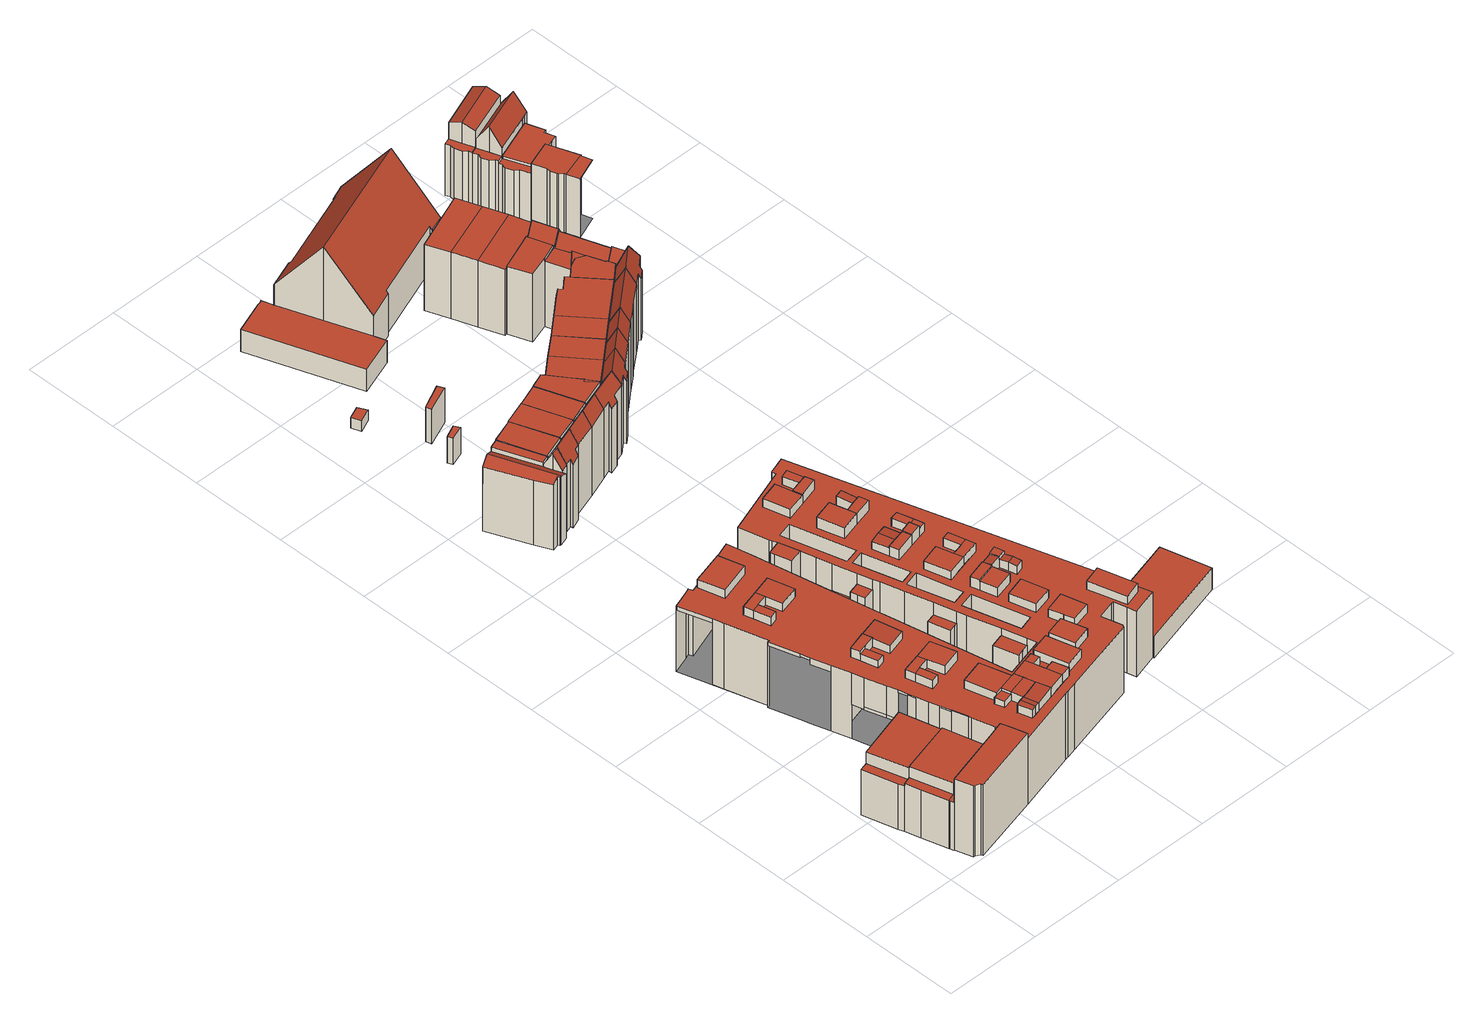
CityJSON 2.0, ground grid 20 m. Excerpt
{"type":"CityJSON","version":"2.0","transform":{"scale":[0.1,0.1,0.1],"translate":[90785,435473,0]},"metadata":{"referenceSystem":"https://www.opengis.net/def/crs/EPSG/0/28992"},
"CityObjects":{
"building1":{"type":"Building","attributes":{"TerrainHeight":3.28,"bron_tex":"UltraCAM-X 10cm juni 2008","voll_tex":"complete","bron_geo":"Lidar 15-30 punten - nov. 2008","status":"1","isWatertight":"0"},"geometry":[{"type":"MultiSurface","lod":"2","boundaries":[[[0,1,2,3]],[[4,5,6,7,8,9]],[[10,11,12,13,14]],[[15,16,17,18,19,20]],[[1,0,21,22]],[[0,3,5,4]],[[2,1,11,10]],[[4,9,23,24]],[[8,7,25,26]],[[7,6,27,25]],[[28,29,30,31]],[[29,28,9,8]],[[12,11,32,33]],[[14,13,20,19]],[[13,12,15,20]]],"semantics":{"surfaces":[{"type":"RoofSurface"},{"type":"GroundSurface"},{"type":"WallSurface"}],"values":[0,0,0,1,2,2,2,2,2,2,2,2,2,2,2]}}]},
"building2":{"type":"Building","attributes":{"TerrainHeight":3.28,"bron_tex":"UltraCAM-X 10cm juni 2008","voll_tex":"complete","bron_geo":"Lidar 15-30 punten - nov. 2008","status":"1","isWatertight":"0"},"geometry":[{"type":"MultiSurface","lod":"2","boundaries":[[[3,2,34,35]],[[36,6,5,37]],[[38,39,10,14,40,41]],[[42,43,44,45,46,47,48,49,50,51]],[[18,52,53,54,55,56,57,58,19]],[[3,35,37,5]],[[34,2,10,39]],[[6,36,59,27]],[[60,61,62,63]],[[38,41,58,57]],[[41,40,64,58]],[[40,14,19,64]],[[44,43,39,38]],[[43,42,35,34]],[[42,51,36,37]],[[51,50,65,66]],[[50,49,61,60]],[[49,48,53,52]],[[48,47,54,53]],[[47,46,55,54]],[[46,45,56,55]],[[45,44,57,56]]],"semantics":{"surfaces":[{"type":"RoofSurface"},{"type":"GroundSurface"},{"type":"WallSurface"}],"values":[0,0,0,0,1,2,2,2,2,2,2,2,2,2,2,2,2,2,2,2,2,2]}}]},
"building3":{"type":"Building","attributes":{"TerrainHeight":3.72,"bron_tex":"UltraCAM-X 10cm juni 2008","voll_tex":"complete","bron_geo":"Lidar 15-30 punten - nov. 2008","status":"1","isWatertight":"0"},"geometry":[{"type":"MultiSurface","lod":"2","boundaries":[[[67,68,22,21]],[[69,70,24,23,71,72,73]],[[32,74,75,76,33]],[[77,78,79,16,15]],[[68,67,80,81]],[[67,21,24,70]],[[22,68,74,32]],[[70,69,82,83]],[[84,85,71,23]],[[86,87,69,73]],[[75,74,88,89]],[[33,76,90,15]],[[76,75,77,90]]],"semantics":{"surfaces":[{"type":"RoofSurface"},{"type":"GroundSurface"},{"type":"WallSurface"}],"values":[0,0,0,1,2,2,2,2,2,2,2,2,2]}}]},
"building4":{"type":"Building","attributes":{"TerrainHeight":0.91,"bron_tex":"UltraCAM-X 10cm juni 2008","voll_tex":"complete","bron_geo":"Lidar 15-30 punten - nov. 2008","status":"1","isWatertight":"0"},"geometry":[{"type":"MultiSurface","lod":"2","boundaries":[[[91,92,93,94,95,96,97]],[[98,91,97,99,100,101]],[[102,103,104,105]],[[106,107,108,109]],[[107,110,111,108]],[[112,113,114,115,116,117,118,119,120,121]],[[102,105,112,121]],[[104,103,106,109]],[[103,102,98,101]],[[122,91,123,124]],[[92,122,124,125]],[[97,96,116,126]],[[96,95,117,116]],[[95,94,118,117]],[[94,93,119,118]],[[93,92,120,119]],[[91,98,127,123]],[[100,99,115,114]],[[99,97,126,115]],[[107,106,101,128]],[[111,110,114,113]],[[110,107,128,100]]],"semantics":{"surfaces":[{"type":"RoofSurface"},{"type":"GroundSurface"},{"type":"WallSurface"}],"values":[0,0,0,0,0,1,2,2,2,2,2,2,2,2,2,2,2,2,2,2,2,2]}}]},
"building5":{"type":"Building","attributes":{"TerrainHeight":3.38,"bron_tex":"UltraCAM-X 10cm juni 2008","voll_tex":"complete","bron_geo":"Lidar 15-30 punten - nov. 2008","status":"1","isWatertight":"0"},"geometry":[{"type":"MultiSurface","lod":"2","boundaries":[[[129,130,131,132]],[[133,134,135,136]],[[137,138,139,140,141]],[[142,143,144,145,146]],[[147,148,149,143,142]],[[148,150,151,149]],[[152,153,154,155]],[[156,157,158,159]],[[160,161,162,163,164]],[[165,166,167,168,169]],[[170,171,172,173]],[[174,175,176,177]],[[178,179,180,181,182]],[[183,184,185,179,178]],[[184,186,187,185]],[[188,189,190,191,192]],[[193,194,195,196,197]],[[198,199,200,201]],[[202,203,204,205]],[[206,207,208,209,210,211]],[[209,208,212,213]],[[214,215,216,217]],[[218,219,215,214]],[[220,221,222,223]],[[224,217,225,226]],[[227,224,226,206,228]],[[229,230,231,232,233]],[[234,235,236,237]],[[235,238,239,236]],[[240,241,242,243]],[[244,245,241,246]],[[247,248,249,250]],[[251,252,253,254]],[[255,256,257,258,259]],[[258,257,260,261,262]],[[263,262,261,264]],[[265,266,267,268,269,270]],[[271,272,273,274]],[[274,273,275,276]],[[277,278,279,280]],[[281,282,283,284]],[[285,286,287,288]],[[289,285,288,290]],[[291,292,228,293]],[[294,295,296,297,298]],[[299,300,301,302,303]],[[304,305,306,307]],[[308,309,310,311]],[[312,313,314,315]],[[316,317,318,319]],[[320,321,322,323,324]],[[325,326,327,328]],[[329,330,329,331]],[[332,333,334,333]],[[26,25,27,25]],[[335,336,337,338,339,340]],[[341,342,343,344,345,346,347,348,349]],[[350,351,352,353,354,355,356,357,358,359,360,361,362,363,364,365,366,367,368,369,370,371,372,373,374,375,376,377,378,379,380,381,382,383,384,385,386,387,388,389,390,391,392,393,394,395,396,397,398,399,400,401,402,403,404,405,406,407,408,409,410,411,412,413,414,415,416,417,418,419,420,421,422,423,424,425,426,427,420,419,428,413,412,429,406,405,430,399,398,391,390,431,388,387,384,383,380,379,376,375,432,373,372,433,434,435,436,437,434,433,438,439,440,371,370,441,368,367,442,365,364,443,444,445,446,447,448,449,450,451,452,453,454,455,360,359,456,457,458,459,460,357,356,461,462,463,464,465,354,353,466,467,468,469,470,471,472,473,474,31,30,475,476,477,63,62,478,479,480,481,482,483,484,485,486,487,488,489,490,491,492,493,494,495,496,497,498,499,500,501,502,503,504,505,506,507,508,509,510,511,512,513,514,515,516,517,518,519,520,521,522,523,524,525,526,527,528,529,526,525,530,519,518,531,532,533,534,535,536,537,538,539,540]],[[541,542,543,544,545,546]],[[547,548,549,550,551,552,553,554,555,556,52,18,17,16,79,78,557,558,559,560,561,562,563,564,565,566,567,568,569,570,571,572,573,574,575,576,577,578,579,580,581,582,583,584,585,586,587,588,589,590,591,592,593,594,595,596,597,598,599,600,601,602]],[[156,159,435,434]],[[159,158,436,435]],[[158,157,437,436]],[[157,156,434,437]],[[160,164,603,604]],[[164,163,355,354]],[[163,162,356,355]],[[162,161,461,356]],[[165,169,604,605]],[[169,168,161,160]],[[168,167,462,461]],[[167,166,170,173]],[[166,165,465,606]],[[173,172,463,462]],[[172,171,464,463]],[[171,170,606,464]],[[137,141,341,349]],[[140,139,587,586]],[[139,138,607,587]],[[138,137,588,607]],[[142,146,357,608]],[[146,145,358,357]],[[145,144,359,358]],[[144,143,456,359]],[[147,142,608,460]],[[143,149,457,456]],[[148,147,460,609]],[[149,151,458,457]],[[151,150,459,458]],[[150,148,609,459]],[[174,177,432,375]],[[177,176,373,432]],[[176,175,374,373]],[[175,174,375,374]],[[178,182,525,610]],[[182,181,530,525]],[[181,180,519,530]],[[180,179,520,519]],[[183,178,610,524]],[[179,185,521,520]],[[184,183,524,611]],[[185,187,522,521]],[[187,186,523,522]],[[186,184,611,523]],[[188,192,399,430]],[[192,191,400,399]],[[191,190,194,193]],[[190,189,405,612]],[[189,188,430,405]],[[193,197,401,400]],[[197,196,200,199]],[[196,195,613,614]],[[195,194,612,404]],[[198,201,403,402]],[[201,200,614,615]],[[199,198,402,401]],[[202,205,616,617]],[[205,204,364,363]],[[204,203,443,364]],[[206,211,617,618]],[[211,210,203,202]],[[210,209,444,443]],[[208,207,619,620]],[[621,206,618,622]],[[209,213,445,444]],[[213,212,446,445]],[[212,208,620,623]],[[214,217,624,625]],[[217,216,221,220]],[[216,215,626,627]],[[218,214,625,628]],[[215,219,629,626]],[[219,218,449,448]],[[630,223,225]],[[223,222,207,225]],[[222,221,631,447]],[[226,621,622,632]],[[630,217,220]],[[217,224,451,450]],[[228,206,362,361]],[[206,226,632,618]],[[224,227,232,231]],[[229,233,454,453]],[[231,230,452,451]],[[230,229,453,452]],[[633,236,634,635]],[[237,633,636,637]],[[235,234,638,639]],[[236,239,640,634]],[[239,238,423,422]],[[238,235,639,641]],[[240,243,421,642]],[[243,242,637,421]],[[242,241,234,237]],[[240,246,241]],[[244,246,642,643]],[[241,245,425,424]],[[245,644,249]],[[247,250,643,420]],[[250,644,244]],[[249,248,251,254]],[[248,247,420,645]],[[254,253,426,425]],[[253,252,427,426]],[[252,251,645,427]],[[255,259,413,428]],[[259,258,414,413]],[[257,256,646,647]],[[256,255,428,419]],[[258,262,415,414]],[[261,260,418,648]],[[260,257,647,649]],[[263,264,417,416]],[[264,261,648,417]],[[262,263,416,415]],[[265,270,372,371]],[[270,269,433,372]],[[269,268,438,433]],[[268,267,439,438]],[[267,266,440,439]],[[266,265,371,440]],[[271,274,650,429]],[[272,271,429,651]],[[274,276,406,650]],[[276,275,407,406]],[[652,280,275,273]],[[277,652,273,272]],[[279,278,412,653]],[[278,277,651,412]],[[281,284,408,407]],[[284,283,286,285]],[[283,282,653,654]],[[282,281,280,279]],[[288,287,411,655]],[[287,286,654,411]],[[289,290,410,409]],[[290,288,655,410]],[[285,289,409,408]],[[291,293,360,455]],[[293,228,361,360]],[[227,292,233,232]],[[292,291,455,454]],[[294,298,392,391]],[[298,297,393,392]],[[296,295,656,657]],[[295,294,391,398]],[[299,303,394,393]],[[303,302,306,305]],[[302,301,397,658]],[[301,300,657,659]],[[300,299,297,296]],[[304,307,396,395]],[[307,306,658,396]],[[305,304,395,394]],[[308,311,366,365]],[[311,310,367,366]],[[310,309,442,367]],[[309,308,365,442]],[[312,315,528,527]],[[315,314,529,528]],[[314,313,526,529]],[[313,312,527,526]],[[316,319,370,369]],[[319,318,441,370]],[[318,317,368,441]],[[317,316,369,368]],[[321,320,584,583]],[[324,323,660,581]],[[323,322,582,660]],[[322,321,583,582]],[[331,329,661,662]],[[329,330,663,661]],[[334,333,72,71]],[[333,332,73,72]],[[339,338,664,579]],[[338,337,580,664]],[[336,335,665,577]],[[335,340,578,665]],[[340,339,579,578]],[[344,343,666,592]],[[343,342,593,666]],[[349,348,589,588]],[[348,347,590,589]],[[347,346,591,590]],[[346,345,667,591]],[[345,344,592,667]],[[538,537,668,565]],[[537,536,566,668]],[[536,535,567,566]],[[535,534,568,567]],[[534,533,569,568]],[[533,532,570,569]],[[532,531,571,570]],[[531,518,572,571]],[[518,517,669,572]],[[517,516,573,669]],[[516,515,574,573]],[[515,514,575,574]],[[514,513,576,575]],[[513,512,577,576]],[[512,511,337,336]],[[511,510,670,580]],[[510,509,581,670]],[[509,508,320,324]],[[508,507,585,584]],[[507,506,671,585]],[[506,505,586,671]],[[505,504,141,140]],[[504,503,342,341]],[[503,502,672,593]],[[502,501,594,672]],[[500,499,598,597]],[[499,498,673,598]],[[498,497,599,673]],[[497,496,600,599]],[[496,495,601,600]],[[495,494,602,601]],[[494,493,547,602]],[[493,492,674,547]],[[492,491,548,674]],[[490,489,550,549]],[[489,488,675,550]],[[488,487,551,675]],[[487,486,676,551]],[[486,485,552,676]],[[485,484,677,552]],[[484,483,553,677]],[[483,482,554,553]],[[482,481,555,554]],[[481,480,678,555]],[[480,479,556,678]],[[479,478,679,556]],[[478,62,52,679]],[[477,476,27,59]],[[476,475,25,27]],[[475,30,26,25]],[[31,474,85,84]],[[474,473,333,334]],[[473,472,332,333]],[[472,471,87,86]],[[471,470,680,681]],[[470,469,329,331]],[[469,468,330,329]],[[468,467,682,683]],[[467,466,560,559]],[[466,353,684,685]],[[353,352,686,687]],[[352,351,688,689]],[[351,350,564,563]],[[350,540,690,564]],[[540,539,691,690]],[[539,538,692,693]],[[354,465,605,603]],[[450,449,628,624]],[[448,631,627,629]],[[447,446,623,619]],[[363,362,618,616]],[[389,388,134,133]],[[388,431,135,134]],[[431,390,136,135]],[[390,389,133,136]],[[398,397,659,656]],[[386,385,153,152]],[[385,384,154,153]],[[384,387,155,154]],[[387,386,152,155]],[[404,403,615,613]],[[382,381,327,326]],[[381,380,328,327]],[[380,383,325,328]],[[383,382,326,325]],[[378,377,130,129]],[[377,376,131,130]],[[376,379,132,131]],[[379,378,129,132]],[[419,418,649,646]],[[424,423,641,638]],[[422,636,635,640]],[[66,65,63,477]],[[544,543,694,596]],[[543,542,597,694]],[[542,541,501,500]],[[541,546,595,594]],[[546,545,695,595]],[[545,544,596,695]]],"semantics":{"surfaces":[{"type":"RoofSurface"},{"type":"GroundSurface"},{"type":"WallSurface"}],"values":[0,0,0,0,0,0,0,0,0,0,0,0,0,0,0,0,0,0,0,0,0,0,0,0,0,0,0,0,0,0,0,0,0,0,0,0,0,0,0,0,0,0,0,0,0,0,0,0,0,0,0,0,0,0,0,0,0,0,0,1,2,2,2,2,2,2,2,2,2,2,2,2,2,2,2,2,2,2,2,2,2,2,2,2,2,2,2,2,2,2,2,2,2,2,2,2,2,2,2,2,2,2,2,2,2,2,2,2,2,2,2,2,2,2,2,2,2,2,2,2,2,2,2,2,2,2,2,2,2,2,2,2,2,2,2,2,2,2,2,2,2,2,2,2,2,2,2,2,2,2,2,2,2,2,2,2,2,2,2,2,2,2,2,2,2,2,2,2,2,2,2,2,2,2,2,2,2,2,2,2,2,2,2,2,2,2,2,2,2,2,2,2,2,2,2,2,2,2,2,2,2,2,2,2,2,2,2,2,2,2,2,2,2,2,2,2,2,2,2,2,2,2,2,2,2,2,2,2,2,2,2,2,2,2,2,2,2,2,2,2,2,2,2,2,2,2,2,2,2,2,2,2,2,2,2,2,2,2,2,2,2,2,2,2,2,2,2,2,2,2,2,2,2,2,2,2,2,2,2,2,2,2,2,2,2,2,2,2,2,2,2,2,2,2,2,2,2,2,2,2,2,2,2,2,2,2,2,2,2,2,2,2,2,2,2,2,2,2,2,2,2,2,2,2,2,2,2,2,2,2,2,2,2,2,2,2,2,2,2,2,2,2,2,2,2]}}]},
"building6":{"type":"Building","attributes":{"TerrainHeight":0.67,"bron_tex":"UltraCAM-X 10cm juni 2008","voll_tex":"complete","bron_geo":"Lidar 15-30 punten - nov. 2008","status":"1","isWatertight":"0"},"geometry":[{"type":"MultiSurface","lod":"2","boundaries":[[[696,697,698,699,700]],[[701,702,703,704]],[[702,705,706,707,708,709,710,703]],[[112,711,712,713,714,715,716,717,113]],[[696,700,711,112]],[[700,699,712,711]],[[698,697,701,704]],[[697,696,105,104]],[[702,701,109,108]],[[710,709,714,713]],[[709,708,715,714]],[[708,707,716,715]],[[707,706,717,716]],[[706,705,113,717]],[[705,702,108,111]]],"semantics":{"surfaces":[{"type":"RoofSurface"},{"type":"GroundSurface"},{"type":"WallSurface"}],"values":[0,0,0,1,2,2,2,2,2,2,2,2,2,2,2]}}]},
"building7":{"type":"Building","attributes":{"TerrainHeight":-0.2,"bron_tex":"UltraCAM-X 10cm juni 2008","voll_tex":"complete","bron_geo":"Lidar 15-30 punten - nov. 2008","status":"1","isWatertight":"1"},"geometry":[{"type":"MultiSurface","lod":"2","boundaries":[[[718,719,720,721]],[[722,723,724,725]],[[718,721,724,723]],[[721,720,725,724]],[[720,719,722,725]],[[719,718,723,722]]],"semantics":{"surfaces":[{"type":"RoofSurface"},{"type":"GroundSurface"},{"type":"WallSurface"}],"values":[0,1,2,2,2,2]}}]},
"building8":{"type":"Building","attributes":{"TerrainHeight":0.56,"bron_tex":"UltraCAM-X 10cm juni 2008","voll_tex":"complete","bron_geo":"Lidar 15-30 punten - nov. 2008","status":"1","isWatertight":"0"},"geometry":[{"type":"MultiSurface","lod":"2","boundaries":[[[726,727,728,729]],[[730,731,732,733]],[[731,734,735,732]],[[712,736,737,713]],[[726,729,736,712]],[[729,728,738,739]],[[728,727,730,733]],[[727,726,699,698]],[[733,732,740,741]],[[731,730,704,703]],[[732,735,742,740]],[[735,734,713,737]],[[734,731,703,710]]],"semantics":{"surfaces":[{"type":"RoofSurface"},{"type":"GroundSurface"},{"type":"WallSurface"}],"values":[0,0,0,1,2,2,2,2,2,2,2,2,2]}}]},
"building9":{"type":"Building","attributes":{"TerrainHeight":0.56,"bron_tex":"UltraCAM-X 10cm juni 2008","voll_tex":"complete","bron_geo":"Lidar 15-30 punten - nov. 2008","status":"1","isWatertight":"1"},"geometry":[{"type":"MultiSurface","lod":"2","boundaries":[[[743,744,745,746]],[[747,748,749,750]],[[743,746,749,748]],[[746,745,750,749]],[[745,744,747,750]],[[744,743,748,747]]],"semantics":{"surfaces":[{"type":"RoofSurface"},{"type":"GroundSurface"},{"type":"WallSurface"}],"values":[0,1,2,2,2,2]}}]},
"building10":{"type":"Building","attributes":{"TerrainHeight":0.33,"bron_tex":"UltraCAM-X 10cm juni 2008","voll_tex":"complete","bron_geo":"Lidar 15-30 punten - nov. 2008","status":"1","isWatertight":"1"},"geometry":[{"type":"MultiSurface","lod":"2","boundaries":[[[751,752,753,754]],[[755,756,757,758]],[[751,754,757,756]],[[754,753,758,757]],[[753,752,755,758]],[[752,751,756,755]]],"semantics":{"surfaces":[{"type":"RoofSurface"},{"type":"GroundSurface"},{"type":"WallSurface"}],"values":[0,1,2,2,2,2]}}]},
"building11":{"type":"Building","attributes":{"TerrainHeight":0.66,"bron_tex":"UltraCAM-X 10cm juni 2008","voll_tex":"complete","bron_geo":"Lidar 15-30 punten - nov. 2008","status":"1","isWatertight":"0"},"geometry":[{"type":"MultiSurface","lod":"2","boundaries":[[[739,738,759,760]],[[741,740,761,762]],[[740,742,763,761]],[[764,765,737,736]],[[739,760,764,736]],[[759,738,741,762]],[[763,742,737,765]]],"semantics":{"surfaces":[{"type":"RoofSurface"},{"type":"GroundSurface"},{"type":"WallSurface"}],"values":[0,0,0,1,2,2,2]}}]},
"building12":{"type":"Building","attributes":{"TerrainHeight":0.63,"bron_tex":"UltraCAM-X 10cm juni 2008","voll_tex":"complete","bron_geo":"Lidar 15-30 punten - nov. 2008","status":"1","isWatertight":"0"},"geometry":[{"type":"MultiSurface","lod":"2","boundaries":[[[766,767,768]],[[769,770,771,772,773,774,775]],[[776,761,777,778]],[[761,763,779,780,781,782,783,777]],[[784,785,786,787,788,789,790,791,765,764,792]],[[769,775,792,764]],[[775,774,784,792]],[[774,773,766,768]],[[771,770,776,778]],[[770,769,760,759]],[[776,762,761]],[[783,782,788,787]],[[782,781,789,788]],[[781,780,790,789]],[[780,779,791,790]],[[779,763,765,791]]],"semantics":{"surfaces":[{"type":"RoofSurface"},{"type":"GroundSurface"},{"type":"WallSurface"}],"values":[0,0,0,0,1,2,2,2,2,2,2,2,2,2,2,2]}}]},
"building13":{"type":"Building","attributes":{"TerrainHeight":0.61,"bron_tex":"UltraCAM-X 10cm juni 2008","voll_tex":"complete","bron_geo":"Lidar 15-30 punten - nov. 2008","status":"1","isWatertight":"0"},"geometry":[{"type":"MultiSurface","lod":"2","boundaries":[[[768,767,766,793,794,795]],[[773,772,771,796]],[[777,783,797]],[[778,777,797,798]],[[799,800,801,802,803,804,805,806]],[[807,799,806,808]],[[809,810,811,812,813,814,787,786,785,784]],[[773,796,793,766]],[[796,771,778,798]],[[797,815,816]],[[817,783,800]],[[798,797,816,807]],[[805,818,806]],[[805,804,811,810]],[[804,803,812,811]],[[803,802,813,812]],[[802,801,814,813]],[[801,800,787,814]],[[817,799,819]],[[799,815,819]],[[768,795,809,784]],[[794,793,807,808]]],"semantics":{"surfaces":[{"type":"RoofSurface"},{"type":"GroundSurface"},{"type":"WallSurface"}],"values":[0,0,0,0,0,0,1,2,2,2,2,2,2,2,2,2,2,2,2,2,2,2]}}]},
"building14":{"type":"Building","attributes":{"TerrainHeight":0.63,"bron_tex":"UltraCAM-X 10cm juni 2008","voll_tex":"complete","bron_geo":"Lidar 15-30 punten - nov. 2008","status":"1","isWatertight":"0"},"geometry":[{"type":"MultiSurface","lod":"2","boundaries":[[[795,794,820,821]],[[806,818,822,823]],[[808,806,823,824]],[[825,826,810,809]],[[822,818,810,826]],[[795,821,825,809]],[[820,794,808,824]]],"semantics":{"surfaces":[{"type":"RoofSurface"},{"type":"GroundSurface"},{"type":"WallSurface"}],"values":[0,0,0,1,2,2,2]}}]},
"building15":{"type":"Building","attributes":{"TerrainHeight":3.37,"bron_tex":"UltraCAM-X 10cm juni 2008","voll_tex":"complete","bron_geo":"Lidar 15-30 punten - nov. 2008","status":"1","isWatertight":"0"},"geometry":[{"type":"MultiSurface","lod":"2","boundaries":[[[827,828,829,830,831,832,833]],[[548,834,835,836,837,838,549]],[[491,490,549,548]],[[827,833,834,548]],[[833,832,835,834]],[[832,831,836,835]],[[831,830,837,836]],[[830,829,838,837]],[[829,828,549,838]]],"semantics":{"surfaces":[{"type":"RoofSurface"},{"type":"GroundSurface"},{"type":"WallSurface"}],"values":[0,1,2,2,2,2,2,2,2]}}]},
"building16":{"type":"Building","attributes":{"TerrainHeight":-0.16,"bron_tex":"UltraCAM-X 10cm juni 2008","voll_tex":"complete","bron_geo":"Lidar 15-30 punten - nov. 2008","status":"1","isWatertight":"0"},"geometry":[{"type":"MultiSurface","lod":"2","boundaries":[[[839,840,841,842,843,844,845,846]],[[847,848,849,850,851,852,853,854]],[[855,847,854,856,857,858,859,860]],[[861,862,863,864,865,866,867,868,869,870,871,872,873,874,875,876,877,878]],[[854,853,868,879]],[[853,852,869,868]],[[852,851,870,869]],[[851,850,871,870]],[[850,849,872,871]],[[849,848,873,872]],[[848,847,880,842]],[[855,860,863,862]],[[860,859,864,863]],[[859,858,865,864]],[[858,857,866,865]],[[857,856,867,866]],[[856,854,879,867]],[[847,855,843,880]],[[839,846,877,876]],[[846,845,878,877]],[[845,844,861,878]],[[844,843,862,861]],[[842,841,874,873]],[[841,840,875,874]],[[840,839,876,875]]],"semantics":{"surfaces":[{"type":"RoofSurface"},{"type":"GroundSurface"},{"type":"WallSurface"}],"values":[0,0,0,1,2,2,2,2,2,2,2,2,2,2,2,2,2,2,2,2,2,2,2,2,2]}}]},
"building17":{"type":"Building","attributes":{"TerrainHeight":0.52,"bron_tex":"UltraCAM-X 10cm juni 2008","voll_tex":"complete","bron_geo":"Lidar 15-30 punten - nov. 2008","status":"1","isWatertight":"0"},"geometry":[{"type":"MultiSurface","lod":"2","boundaries":[[[881,882,883,884]],[[885,886,887,888]],[[889,885,888,890]],[[891,892,826,825]],[[887,886,826,892]],[[886,885,823,822]],[[885,889,824,823]],[[881,884,891,825]],[[883,882,889,890]],[[882,881,821,820]]],"semantics":{"surfaces":[{"type":"RoofSurface"},{"type":"GroundSurface"},{"type":"WallSurface"}],"values":[0,0,0,1,2,2,2,2,2,2]}}]},
"building18":{"type":"Building","attributes":{"TerrainHeight":0.45,"bron_tex":"UltraCAM-X 10cm juni 2008","voll_tex":"complete","bron_geo":"Lidar 15-30 punten - nov. 2008","status":"1","isWatertight":"0"},"geometry":[{"type":"MultiSurface","lod":"2","boundaries":[[[884,883,893,894,895,896,897,898]],[[899,900,901,902,903,904]],[[905,899,904,906]],[[907,908,909,910,892,891,911,912,913,914]],[[904,903,915,916]],[[903,902,909,908]],[[902,901,910,909]],[[901,900,892,910]],[[900,899,888,887]],[[906,904,916,917]],[[899,905,890,888]],[[884,898,911,891]],[[898,897,912,911]],[[897,896,913,912]],[[896,895,914,913]],[[895,894,907,914]],[[894,893,918,919]],[[893,883,905,906]]],"semantics":{"surfaces":[{"type":"RoofSurface"},{"type":"GroundSurface"},{"type":"WallSurface"}],"values":[0,0,0,1,2,2,2,2,2,2,2,2,2,2,2,2,2,2]}}]},
"building19":{"type":"Building","attributes":{"TerrainHeight":0.44,"bron_tex":"UltraCAM-X 10cm juni 2008","voll_tex":"complete","bron_geo":"Lidar 15-30 punten - nov. 2008","status":"1","isWatertight":"0"},"geometry":[{"type":"MultiSurface","lod":"2","boundaries":[[[920,921,922,923]],[[924,925,926,927]],[[920,923,926,925]],[[923,922,927,926]],[[921,920,925,924]]],"semantics":{"surfaces":[{"type":"RoofSurface"},{"type":"GroundSurface"},{"type":"WallSurface"}],"values":[0,1,2,2,2]}}]},
"building20":{"type":"Building","attributes":{"TerrainHeight":0.46,"bron_tex":"UltraCAM-X 10cm juni 2008","voll_tex":"complete","bron_geo":"Lidar 15-30 punten - nov. 2008","status":"1","isWatertight":"0"},"geometry":[{"type":"MultiSurface","lod":"2","boundaries":[[[922,921,928,929]],[[924,927,930,931]],[[922,929,930,927]],[[928,921,924,931]]],"semantics":{"surfaces":[{"type":"RoofSurface"},{"type":"GroundSurface"},{"type":"WallSurface"}],"values":[0,1,2,2]}}]},
"building21":{"type":"Building","attributes":{"TerrainHeight":0.47,"bron_tex":"UltraCAM-X 10cm juni 2008","voll_tex":"complete","bron_geo":"Lidar 15-30 punten - nov. 2008","status":"1","isWatertight":"0"},"geometry":[{"type":"MultiSurface","lod":"2","boundaries":[[[929,928,932,933,934,935]],[[931,930,936,937,938]],[[929,935,936,930]],[[935,934,939,936]],[[934,933,937,939]],[[933,932,938,937]],[[932,928,931,938]]],"semantics":{"surfaces":[{"type":"RoofSurface"},{"type":"GroundSurface"},{"type":"WallSurface"}],"values":[0,1,2,2,2,2,2]}}]},
"building22":{"type":"Building","attributes":{"TerrainHeight":0.47,"bron_tex":"UltraCAM-X 10cm juni 2008","voll_tex":"complete","bron_geo":"Lidar 15-30 punten - nov. 2008","status":"1","isWatertight":"0"},"geometry":[{"type":"MultiSurface","lod":"2","boundaries":[[[940,941,942,943,944]],[[945,946,947,948]],[[946,949,950,947]],[[937,936,951,952,953]],[[946,945,936,954]],[[945,948,951,936]],[[948,947,955,956]],[[949,946,954,939]],[[947,950,957,955]],[[941,940,939,937]],[[940,944,950,949]],[[944,943,958,959]],[[943,942,953,952]],[[942,941,937,953]]],"semantics":{"surfaces":[{"type":"RoofSurface"},{"type":"GroundSurface"},{"type":"WallSurface"}],"values":[0,0,0,1,2,2,2,2,2,2,2,2,2,2]}}]},
"building23":{"type":"Building","attributes":{"TerrainHeight":0.56,"bron_tex":"UltraCAM-X 10cm juni 2008","voll_tex":"complete","bron_geo":"Lidar 15-30 punten - nov. 2008","status":"1","isWatertight":"0"},"geometry":[{"type":"MultiSurface","lod":"2","boundaries":[[[919,918,960,961,962,963,964,965]],[[966,967,968,969]],[[970,966,969,971,972,973,974,975,976]],[[916,915,977,978,979,980,981,982,983]],[[917,916,983,984]],[[985,986,987,988,989,990,991,992,993,994,995,996,997,908,907,998,999,1000]],[[967,966,1001,1002]],[[966,970,1003,1001]],[[970,976,987,986]],[[976,975,988,987]],[[975,974,989,988]],[[974,973,990,989]],[[973,972,991,990]],[[972,971,992,991]],[[1004,982,971,969]],[[983,1004,969,1005]],[[982,981,993,992]],[[981,980,994,993]],[[980,979,995,994]],[[979,978,996,995]],[[978,977,997,996]],[[977,915,908,997]],[[984,983,1005,968]],[[919,965,998,907]],[[965,964,1006,1007]],[[964,963,1008,1006]],[[963,962,1009,1008]],[[962,961,1010,1009]],[[961,960,968,967]],[[960,918,917,984]]],"semantics":{"surfaces":[{"type":"RoofSurface"},{"type":"GroundSurface"},{"type":"WallSurface"}],"values":[0,0,0,0,0,1,2,2,2,2,2,2,2,2,2,2,2,2,2,2,2,2,2,2,2,2,2,2,2,2]}}]},
"building24":{"type":"Building","attributes":{"TerrainHeight":1.01,"bron_tex":"UltraCAM-X 10cm juni 2008","voll_tex":"complete","bron_geo":"Lidar 15-30 punten - nov. 2008","status":"1","isWatertight":"0"},"geometry":[{"type":"MultiSurface","lod":"2","boundaries":[[[1007,1006,1008,1009,1010,1011]],[[959,958,1012]],[[958,1013,1014,1015,1012]],[[956,955,1001,1003]],[[955,957,1002,1001]],[[952,951,986,985,1000,999,998,1016]],[[956,1003,986,951]],[[1007,1011,1015,1014]],[[1011,1010,1002,1017]],[[959,1012,1018,957]],[[1012,1015,1017,1018]],[[1014,1013,1016,998]],[[1013,958,952,1016]]],"semantics":{"surfaces":[{"type":"RoofSurface"},{"type":"GroundSurface"},{"type":"WallSurface"}],"values":[0,0,0,0,0,1,2,2,2,2,2,2,2]}}]},
"building25":{"type":"Building","attributes":{"TerrainHeight":2.29,"bron_tex":"UltraCAM-X 10cm juni 2008","voll_tex":"complete","bron_geo":"Lidar 15-30 punten - nov. 2008","status":"1","isWatertight":"0"},"geometry":[{"type":"MultiSurface","lod":"2","boundaries":[[[1019,1020,1021,1022,1023]],[[1024,1025,1026,1027,1028,1029,1019,1023,1030,1031]],[[1032,1033,1034,1035,1036,1037,1038,1039,1040,1041,1042]],[[1021,1020,1043,1044]],[[1020,1019,1045,1036]],[[1024,1031,1046,1042]],[[1031,1030,1032,1046]],[[1030,1023,1033,1032]],[[1019,1029,1037,1045]],[[1029,1028,1038,1037]],[[1028,1027,1039,1038]],[[1027,1026,1040,1039]],[[1026,1025,1041,1040]],[[1025,1024,1042,1041]]],"semantics":{"surfaces":[{"type":"RoofSurface"},{"type":"GroundSurface"},{"type":"WallSurface"}],"values":[0,0,1,2,2,2,2,2,2,2,2,2,2,2]}}]},
"building26":{"type":"Building","attributes":{"TerrainHeight":2.05,"bron_tex":"UltraCAM-X 10cm juni 2008","voll_tex":"complete","bron_geo":"Lidar 15-30 punten - nov. 2008","status":"1","isWatertight":"0"},"geometry":[{"type":"MultiSurface","lod":"2","boundaries":[[[1047,1048,1049,1050,1051,1052,1053,1054]],[[1055,1056,1057,1058,1059,1060,1061,1062]],[[1063,1064,1065,1066,1067,1068,1069,1032,1042,1070,1071,1072,1073]],[[1053,1052,1042,1046]],[[1052,1051,1070,1042]],[[1051,1050,1071,1070]],[[1050,1049,1072,1071]],[[1049,1048,1073,1072]],[[1048,1047,1063,1073]],[[1062,1061,1065,1074]],[[1061,1060,1066,1065]],[[1060,1059,1067,1066]],[[1059,1058,1068,1067]],[[1058,1057,1069,1068]],[[1057,1056,1032,1069]],[[1056,1055,1046,1032]],[[1055,1062,1054,1053]]],"semantics":{"surfaces":[{"type":"RoofSurface"},{"type":"GroundSurface"},{"type":"WallSurface"}],"values":[0,0,1,2,2,2,2,2,2,2,2,2,2,2,2,2,2]}}]},
"building27":{"type":"Building","attributes":{"TerrainHeight":1.52,"bron_tex":"UltraCAM-X 10cm juni 2008","voll_tex":"complete","bron_geo":"Lidar 15-30 punten - nov. 2008","status":"1","isWatertight":"0"},"geometry":[{"type":"MultiSurface","lod":"2","boundaries":[[[1075,1076,1077,1078,1079,1080,1081,1082]],[[1083,1084,1085,1086]],[[1087,1083,1086,1088]],[[1089,1090,1091,1092,1093,1094,1095,1096]],[[1086,1085,1091,1097]],[[1085,1084,1098,1091]],[[1084,1083,1099,1081]],[[1087,1088,1090,1100]],[[1088,1086,1097,1090]],[[1083,1087,1082,1099]],[[1081,1080,1101,1102]],[[1080,1079,1093,1092]],[[1079,1078,1094,1093]],[[1078,1077,1095,1094]],[[1077,1076,1096,1095]],[[1076,1075,1089,1096]]],"semantics":{"surfaces":[{"type":"RoofSurface"},{"type":"GroundSurface"},{"type":"WallSurface"}],"values":[0,0,0,1,2,2,2,2,2,2,2,2,2,2,2,2]}}]},
"building28":{"type":"Building","attributes":{"TerrainHeight":1.63,"bron_tex":"UltraCAM-X 10cm juni 2008","voll_tex":"complete","bron_geo":"Lidar 15-30 punten - nov. 2008","status":"1","isWatertight":"0"},"geometry":[{"type":"MultiSurface","lod":"2","boundaries":[[[1103,1104,1105,1106]],[[1104,1107,1108,1109,1110,1105]],[[1101,1111,1112,1113,1114,1115,1116,1102]],[[1092,1091,1117,1065,1064,1063,1118,1119,1120,1121]],[[1103,1106,1091,1098]],[[1106,1105,1122,1091]],[[1104,1103,1102,1123]],[[1105,1110,1117,1122]],[[1110,1109,1065,1117]],[[1109,1108,1064,1065]],[[1108,1107,1074,1064]],[[1107,1104,1123,1116]],[[1116,1115,1047,1054]],[[1115,1114,1118,1063]],[[1114,1113,1119,1118]],[[1113,1112,1120,1119]],[[1112,1111,1121,1120]],[[1111,1101,1092,1121]]],"semantics":{"surfaces":[{"type":"RoofSurface"},{"type":"GroundSurface"},{"type":"WallSurface"}],"values":[0,0,0,1,2,2,2,2,2,2,2,2,2,2,2,2,2,2]}}]}
},
"vertices":[
[154,175,136],[47,146,136],[70,64,136],[175,93,136],[154,175,84],[175,93,84],[208,102,84],[196,146,84],[194,153,84],[185,183,84],[70,64,110],[47,146,110],[31,141,110],[40,110,110],[54,59,110],[31,141,0],[185,183,0],[196,146,0],[208,102,0],[54,59,0],[40,110,0],[154,175,132],[47,146,132],[185,183,79],[154,175,79],[196,146,83],[194,153,83],[208,102,83],[185,183,151],[194,153,151],[194,153,150],[185,183,150],[47,146,105],[31,141,105],
[73,54,136],[177,83,136],[211,93,84],[177,83,84],[58,50,110],[73,54,110],[55,56,110],[57,49,110],[177,83,162],[73,54,162],[58,50,162],[69,14,162],[72,14,162],[81,9,162],[82,5,162],[226,42,162],[217,74,162],[211,93,162],[226,42,0],[82,5,0],[81,9,0],[72,14,0],[69,14,0],[58,50,0],[57,49,0],[211,93,83],[217,74,151],[226,42,151],[226,42,150],[217,74,150],[55,56,0],[217,74,161],[211,93,161],
[133,257,132],[24,226,132],[162,265,79],[133,257,79],[179,205,79],[173,226,79],[166,250,79],[24,226,105],[8,222,105],[27,152,105],[8,222,0],[162,265,0],[173,226,0],[133,257,130],[24,226,130],[162,265,77],[133,257,77],[185,183,147],[179,205,147],[166,250,147],[162,265,147],[24,226,104],[8,222,104],[27,152,0],
[77,1184,158],[57,1175,147],[93,1089,148],[108,1056,149],[122,1061,157],[124,1056,156],[126,1056,158],[94,1191,148],[144,1062,148],[142,1068,148],[129,1102,148],[94,1191,158],[129,1102,158],[144,1107,158],[111,1197,158],[129,1102,152],[135,1085,184],[150,1090,184],[144,1107,152],[142,1068,152],[156,1073,152],[111,1197,0],[156,1073,0],[142,1068,0],[144,1062,0],[124,1056,0],[122,1061,0],[108,1056,0],[93,1089,0],[57,1175,0],[94,1191,0],[75,1183,157],[77,1184,143],[75,1183,146],[57,1175,108],[126,1056,0],[94,1191,106],[135,1085,148],
[382,356,104],[413,244,104],[443,253,104],[413,364,104],[289,697,110],[323,571,109],[354,579,109],[319,705,110],[292,532,125],[296,518,125],[300,504,125],[322,509,125],[314,538,125],[226,306,169],[231,288,169],[240,254,170],[280,265,170],[266,317,169],[187,296,169],[192,277,169],[208,282,169],[201,244,169],[217,248,169],[327,561,109],[353,468,109],[381,476,109],[355,569,109],[560,236,169],[582,160,169],[616,170,170],[595,246,170],[198,409,170],[203,390,169],[212,357,167],[252,368,167],[238,420,170],[159,398,171],[164,380,171],[180,384,171],[203,390,171],[198,409,171],[164,380,165],[173,346,165],[189,350,165],[180,384,165],[445,307,169],[459,255,169],[499,266,169],[485,318,169],[144,611,169],[149,592,169],[158,559,169],[198,570,169],[184,622,169],[105,600,169],[110,582,169],[126,586,169],[119,548,169],[135,553,169],[346,666,175],[360,614,175],[400,625,175],[395,643,175],[386,677,175],[395,643,173],[400,625,173],[439,635,173],[434,654,173],[418,650,173],[409,683,171],[418,650,168],[434,654,168],[425,687,171],[346,170,168],[351,154,168],[371,159,168],[366,175,168],[310,160,169],[329,89,169],[365,99,169],[357,130,169],[351,154,169],[346,170,169],[386,104,169],[377,135,169],[270,104,170],[278,76,170],[288,78,169],[280,107,169],[260,101,169],[268,73,169],[280,107,168],[288,78,168],[329,89,170],[321,118,170],[274,130,169],[321,118,169],[315,141,169],[269,149,169],[304,158,169],[248,144,164],[254,125,164],[274,130,164],[269,149,164],[255,146,164],[494,379,168],[499,362,170],[515,366,170],[510,383,168],[503,345,168],[519,350,168],[489,397,175],[494,379,175],[510,383,175],[505,402,175],[466,391,171],[471,373,175],[489,397,171],[426,380,173],[431,362,173],[471,373,173],[466,391,173],[431,362,171],[440,328,171],[480,339,171],[471,373,171],[401,466,169],[415,414,169],[455,425,169],[450,443,169],[441,477,169],[494,435,169],[489,454,169],[473,449,169],[464,483,169],[480,487,169],[465,233,169],[473,204,169],[473,203,169],[479,184,169],[519,194,169],[506,244,169],[374,563,168],[383,530,168],[403,535,171],[394,568,171],[424,540,168],[415,574,168],[383,530,173],[388,511,173],[429,522,173],[424,540,173],[424,540,175],[429,522,175],[452,528,175],[447,547,175],[447,547,169],[452,528,169],[468,532,169],[463,551,169],[438,580,169],[454,584,169],[239,207,169],[255,146,169],[287,220,169],[318,767,170],[332,715,169],[372,726,169],[367,745,169],[358,778,170],[367,745,171],[372,726,171],[411,737,171],[406,755,171],[390,751,171],[381,784,169],[390,751,169],[406,755,169],[397,789,169],[375,178,170],[393,111,170],[432,121,170],[414,188,170],[98,703,169],[112,651,169],[178,670,169],[164,721,169],[424,191,169],[438,140,169],[477,151,169],[463,201,169],[354,395,122],[335,390,122],[347,347,122],[359,350,122],[366,352,122],[385,468,106],[354,459,106],[379,370,106],[409,378,106],[151,304,83],[138,345,83],[157,283,83],[166,250,83],[173,226,83],[179,205,83],[388,216,134],[402,220,134],[389,268,134],[387,268,134],[361,261,134],[375,212,134],[314,538,89],[301,584,89],[292,581,89],[274,576,89],[275,572,89],[283,545,89],[286,532,89],[287,531,89],[292,532,89],[91,524,150],[86,523,150],[104,463,150],[109,445,150],[238,420,150],[252,368,150],[212,357,150],[266,317,150],[280,265,150],[240,254,150],[287,220,150],[304,158,150],[310,160,150],[366,175,150],[371,159,150],[375,178,150],[414,188,150],[432,121,150],[438,140,150],[424,191,150],[463,201,150],[465,233,150],[506,244,150],[499,266,150],[459,255,150],[445,307,150],[443,253,150],[413,244,150],[382,356,150],[413,364,150],[409,378,150],[379,370,150],[354,459,150],[385,468,150],[381,476,150],[353,468,150],[327,561,150],[355,569,150],[323,571,150],[289,697,150],[319,705,150],[318,767,150],[358,778,150],[367,745,150],[390,751,150],[381,784,150],[397,789,150],[411,737,150],[332,715,150],[386,677,150],[395,643,150],[418,650,150],[409,683,150],[425,687,150],[439,635,150],[360,614,150],[415,574,150],[424,540,150],[447,547,150],[438,580,150],[454,584,150],[468,532,150],[388,511,150],[441,477,150],[450,443,150],[473,449,150],[464,483,150],[480,487,150],[494,435,150],[415,414,150],[426,380,150],[505,402,150],[519,350,150],[503,345,150],[494,379,150],[471,373,150],[480,339,150],[440,328,150],[401,466,150],[374,563,150],[346,666,150],[354,579,150],[485,318,150],[519,194,150],[560,236,150],[595,246,150],[616,170,150],[582,160,150],[479,184,150],[473,203,150],[473,204,150],[477,151,150],[393,111,150],[351,154,150],[357,130,150],[377,135,150],[386,104,150],[329,89,150],[268,73,150],[260,101,150],[280,107,150],[274,130,150],[254,125,150],[248,144,150],[255,146,150],[239,207,150],[231,288,150],[208,282,150],[217,248,150],[201,244,150],[187,296,150],[203,390,150],[180,384,150],[189,350,150],[173,346,150],[159,398,150],[121,406,150],[132,368,150],[138,345,150],[151,304,150],[157,283,150],[162,265,150],[166,250,150],[173,226,150],[179,205,150],[196,146,150],[208,102,150],[211,93,150],[350,76,150],[357,78,150],[358,78,150],[379,83,150],[537,125,150],[540,130,150],[537,141,150],[529,171,150],[565,181,150],[569,182,150],[576,155,150],[581,137,150],[634,153,150],[605,249,150],[530,491,150],[425,830,150],[391,819,150],[393,810,150],[252,761,150],[268,702,150],[270,696,150],[273,687,150],[273,686,150],[285,644,150],[293,615,150],[301,584,150],[314,538,150],[322,509,150],[326,495,150],[339,449,150],[354,395,150],[366,352,150],[371,333,150],[389,268,150],[402,220,150],[407,201,150],[325,179,150],[274,431,150],[270,449,150],[259,504,150],[255,523,150],[158,559,150],[149,592,150],[126,586,150],[135,553,150],[119,548,150],[105,600,150],[184,622,150],[112,651,150],[98,703,150],[164,721,150],[178,670,150],[198,570,150],[252,537,150],[225,674,150],[222,689,150],[210,746,150],[88,703,150],[85,712,150],[75,708,150],[41,696,150],[61,629,150],[67,608,150],[285,644,151],[273,686,151],[264,683,151],[246,678,151],[248,668,151],[257,637,151],[425,830,0],[605,249,0],[634,153,0],[581,137,0],[569,182,0],[529,171,0],[540,130,0],[537,125,0],[379,83,0],[357,78,0],[151,304,0],[138,345,0],[132,368,0],[121,406,0],[109,445,0],[104,463,0],[86,523,0],[91,524,0],[41,696,0],[85,712,0],[88,703,0],[210,746,0],[222,689,0],[225,674,0],[252,537,0],[255,523,0],[270,449,0],[274,431,0],[325,179,0],[407,201,0],[402,220,0],[375,212,0],[361,261,0],[389,268,0],[366,352,0],[347,347,0],[335,390,0],[354,395,0],[339,449,0],[322,509,0],[300,504,0],[292,532,0],[287,531,0],[286,532,0],[283,545,0],[274,576,0],[301,584,0],[285,644,0],[257,637,0],[246,678,0],[273,686,0],[273,687,0],[268,702,0],[252,761,0],[393,810,0],[391,819,0],[238,420,0],[198,409,0],[159,398,0],[164,380,150],[296,518,0],[226,306,150],[192,277,150],[144,611,150],[110,582,150],[400,625,150],[439,635,0],[434,654,0],[425,687,0],[366,175,0],[346,170,0],[310,160,0],[329,89,0],[365,99,0],[316,137,169],[316,137,0],[386,104,0],[280,107,0],[270,104,0],[278,76,0],[288,78,0],[260,101,0],[268,73,0],[290,109,169],[288,78,150],[315,141,0],[514,368,170],[515,366,0],[514,368,0],[514,368,150],[510,383,150],[494,379,0],[499,362,0],[519,350,0],[503,345,0],[489,397,150],[466,391,150],[469,382,173],[431,362,150],[415,414,0],[455,425,0],[489,454,150],[494,435,0],[394,568,150],[383,530,150],[403,535,173],[429,522,150],[452,528,150],[463,551,150],[332,715,0],[372,726,0],[406,755,150],[411,737,0],[359,350,0],[151,304,77],[157,283,77],[138,345,77],[387,268,0],[388,216,0],[292,581,0],[275,572,0],[75,708,0],[259,504,0],[371,333,0],[326,495,0],[293,615,0],[270,696,0],[530,491,0],[576,155,0],[565,181,0],[537,141,0],[358,78,0],[350,76,0],[157,283,145],[162,265,145],[132,368,78],[138,345,78],[109,445,135],[121,406,135],[104,463,144],[109,445,144],[86,523,142],[104,463,142],[67,608,0],[61,629,0],[41,696,141],[61,629,141],[264,683,0],[248,668,0],
[111,1197,160],[144,1107,160],[190,1123,160],[157,1214,160],[156,1213,160],[144,1107,154],[150,1090,187],[196,1106,187],[190,1123,154],[156,1073,154],[170,1078,155],[171,1072,144],[191,1080,145],[190,1087,158],[201,1091,158],[156,1213,0],[157,1214,0],[201,1091,0],[190,1087,0],[191,1080,0],[171,1072,0],[170,1078,0],
[81,1514,24],[88,1494,24],[115,1506,24],[106,1524,24],[88,1494,0],[81,1514,0],[106,1524,0],[115,1506,0],
[157,1214,161],[190,1123,161],[237,1139,161],[204,1230,161],[190,1123,155],[196,1106,188],[243,1122,188],[237,1139,155],[201,1091,159],[249,1106,157],[204,1230,0],[249,1106,0],[237,1139,160],[204,1230,160],[243,1122,187],[237,1139,154],[249,1106,156],
[135,1337,60],[139,1327,60],[167,1337,60],[161,1349,60],[139,1327,0],[135,1337,0],[161,1349,0],[167,1337,0],
[147,1401,79],[150,1389,79],[203,1411,79],[197,1424,79],[150,1389,0],[147,1401,0],[197,1424,0],[203,1411,0],
[282,1155,160],[249,1246,160],[288,1138,187],[282,1155,154],[294,1123,158],[249,1246,0],[294,1123,0],
[322,1197,159],[325,1199,159],[283,1251,159],[249,1246,161],[282,1155,161],[336,1173,161],[318,1194,161],[322,1197,161],[283,1251,161],[278,1257,161],[282,1155,155],[348,1158,187],[336,1173,155],[313,1130,159],[313,1123,147],[333,1130,147],[331,1135,157],[359,1145,158],[283,1251,0],[325,1199,0],[318,1194,0],[359,1145,0],[331,1135,0],[333,1130,0],[313,1123,0],[313,1130,0],[278,1257,0],
[338,1174,159],[381,1210,159],[321,1283,159],[338,1174,161],[349,1159,187],[338,1174,155],[350,1158,187],[359,1145,156],[380,1162,155],[383,1157,144],[399,1170,144],[395,1175,155],[404,1182,155],[394,1195,187],[338,1174,150],[381,1210,150],[321,1283,0],[404,1182,0],[395,1175,0],[399,1170,0],[383,1157,0],[380,1162,0],[349,1158,187],[349,1159,186],[352,1155,180],[404,1182,154],[350,1158,186],
[420,1243,159],[361,1315,159],[444,1215,154],[433,1228,187],[420,1243,150],[361,1315,0],[444,1215,0],
[605,249,49],[634,153,49],[635,150,49],[825,202,49],[799,301,49],[610,250,49],[610,251,49],[610,251,0],[610,250,0],[799,301,0],[825,202,0],[635,150,0],
[85,1780,50],[165,1559,50],[240,1586,50],[232,1610,50],[168,1784,50],[160,1807,50],[156,1805,50],[148,1803,50],[200,1697,219],[232,1610,96],[288,1631,96],[287,1635,102],[452,1696,102],[454,1692,96],[485,1703,96],[454,1790,219],[168,1784,96],[422,1877,96],[390,1865,96],[392,1861,102],[226,1800,102],[224,1805,96],[160,1807,0],[168,1784,0],[224,1805,0],[226,1800,0],[392,1861,0],[390,1865,0],[422,1877,0],[485,1703,0],[454,1692,0],[452,1696,0],[287,1635,0],[288,1631,0],[232,1610,0],[240,1586,0],[165,1559,0],[85,1780,0],[148,1803,0],[156,1805,0],[454,1790,0],[200,1697,50],
[361,1315,160],[420,1243,160],[458,1275,160],[399,1347,160],[433,1228,188],[444,1215,155],[482,1246,154],[471,1260,188],[420,1243,151],[458,1275,151],[399,1347,0],[482,1246,0],
[534,1338,160],[486,1395,160],[479,1402,160],[456,1382,160],[450,1389,160],[436,1378,160],[471,1260,189],[482,1246,155],[510,1269,154],[519,1277,154],[558,1308,153],[546,1323,189],[458,1275,152],[534,1338,152],[486,1395,0],[558,1308,0],[519,1277,0],[510,1269,0],[436,1378,0],[450,1389,0],[456,1382,0],[479,1402,0],[558,1308,152],[546,1323,187],[534,1338,151],[534,1338,159],[486,1395,159],
[376,1633,152],[394,1588,152],[512,1631,152],[494,1679,152],[394,1588,0],[376,1633,0],[494,1679,0],[512,1631,0],
[411,1541,152],[529,1585,152],[529,1585,0],[411,1541,0],
[429,1493,151],[433,1494,151],[509,1523,151],[546,1537,151],[546,1537,0],[433,1494,0],[429,1493,0],[509,1523,0],
[509,1523,155],[433,1494,155],[450,1449,155],[492,1462,155],[526,1475,155],[546,1537,142],[529,1530,175],[546,1482,175],[564,1489,141],[509,1523,138],[526,1475,138],[564,1489,0],[492,1462,0],[450,1449,0],[529,1530,0],[546,1482,170],[564,1489,136],[526,1475,132],[492,1462,150],[526,1475,150],
[565,1365,159],[559,1381,159],[557,1380,159],[544,1415,159],[526,1423,159],[508,1415,159],[579,1389,174],[559,1381,137],[565,1365,137],[590,1359,174],[598,1395,139],[613,1355,138],[609,1366,138],[607,1372,139],[612,1374,129],[605,1393,129],[600,1391,139],[579,1326,152],[583,1322,141],[598,1335,141],[595,1339,151],[603,1346,151],[613,1355,152],[590,1360,187],[565,1365,151],[557,1380,0],[598,1395,0],[600,1391,0],[605,1393,0],[612,1374,0],[607,1372,0],[609,1366,0],[613,1355,0],[603,1346,0],[595,1339,0],[598,1335,0],[583,1322,0],[579,1326,0],[508,1415,0],[526,1423,0],[544,1415,0],[579,1389,170],[559,1381,132],[598,1395,134],[590,1359,187],[590,1360,174],[526,1423,155],[508,1415,155],[544,1415,155],[557,1380,155],[559,1381,155],
[538,1443,155],[526,1474,150],[508,1416,150],[508,1415,150],[538,1443,150],[508,1416,0],[538,1443,132],[526,1474,132],
[682,1601,134],[691,1576,134],[740,1595,134],[733,1616,134],[734,1617,134],[660,1662,134],[670,1635,134],[668,1625,134],[673,1613,134],[674,1611,134],[681,1605,134],[711,1680,134],[674,1667,134],[711,1680,0],[734,1617,0],[733,1616,0],[740,1595,0],[691,1576,0],[681,1605,0],[674,1611,0],[673,1613,0],[668,1625,0],[670,1635,0],[660,1662,0],[691,1576,133],[740,1595,133],[682,1601,0],[674,1667,0],
[639,1719,111],[641,1712,111],[639,1703,111],[645,1688,111],[652,1682,111],[660,1662,111],[674,1667,111],[652,1723,111],[674,1667,117],[711,1680,117],[736,1689,117],[750,1694,117],[743,1714,117],[749,1717,117],[736,1754,117],[652,1723,117],[639,1719,0],[728,1751,0],[736,1754,0],[749,1717,0],[743,1714,0],[750,1694,0],[736,1689,0],[652,1682,0],[645,1688,0],[639,1703,0],[641,1712,0],[652,1723,0],
[604,1812,117],[608,1803,117],[607,1793,117],[612,1778,117],[620,1772,117],[622,1765,117],[635,1770,117],[618,1817,117],[626,1793,165],[635,1770,154],[727,1803,154],[718,1828,165],[618,1817,154],[710,1852,154],[604,1812,0],[710,1852,0],[727,1803,0],[622,1765,0],[620,1772,0],[612,1778,0],[607,1793,0],[608,1803,0],[718,1828,0],[635,1770,0],[626,1793,117],[618,1817,0],[622,1765,116],[635,1770,116],
[635,1770,135],[644,1746,174],[735,1780,174],[727,1803,135],[652,1723,135],[728,1751,135],[736,1754,135],[744,1757,136],[626,1755,116],[624,1745,116],[629,1731,116],[637,1724,116],[639,1719,116],[652,1723,116],[744,1757,0],[637,1724,0],[629,1731,0],[624,1745,0],[626,1755,0],[735,1780,0],[644,1746,116]
]}
